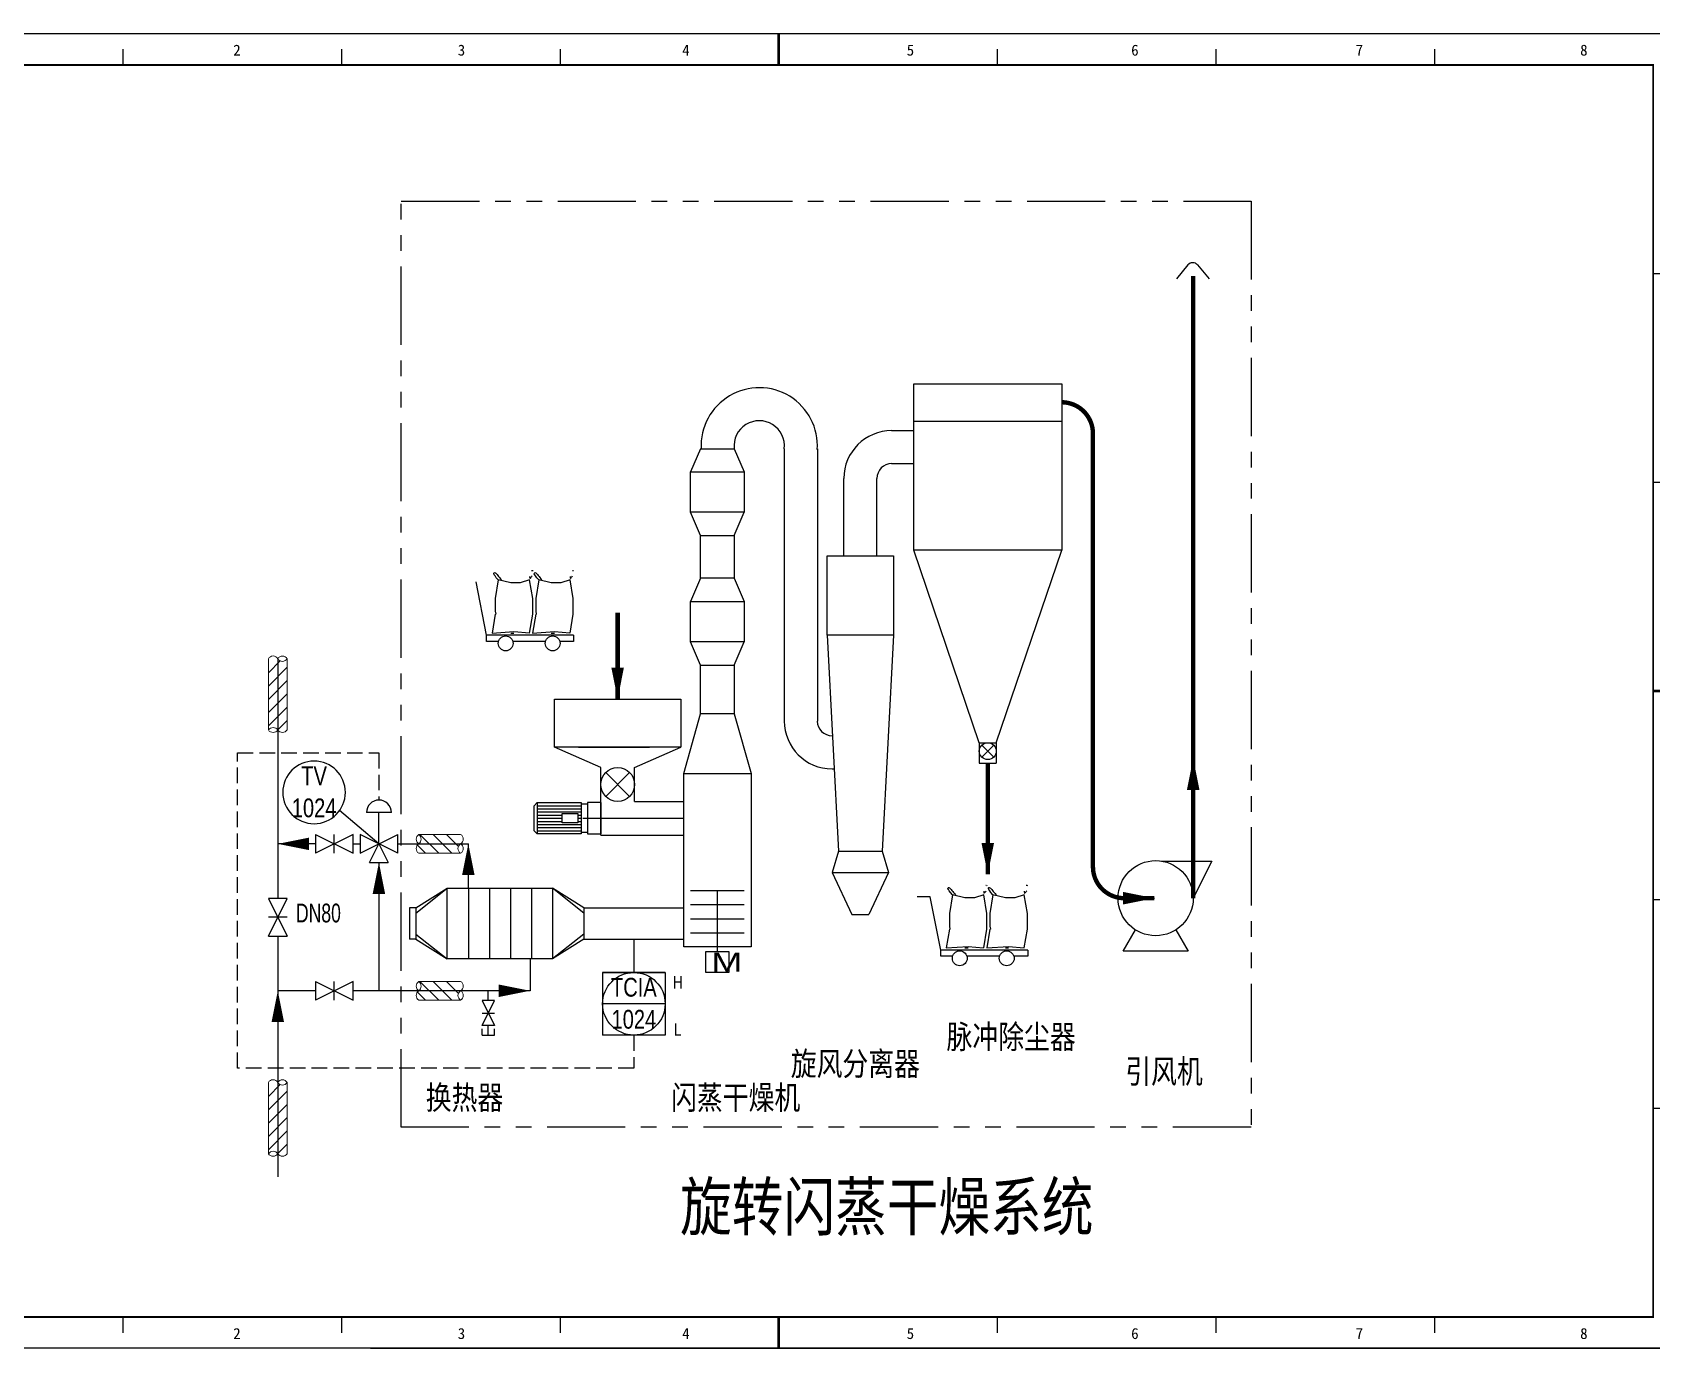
# Model space of a CAD drawing. Header units: millimetres. Extents: x 9671 to 25689, y -17516 to -2951.
# Drawn here: x 22675.4 to 22934.2, y -5527.3 to -5316.9 of the extents above; entities that cross this region are included whole.
import ezdxf
from ezdxf.enums import TextEntityAlignment as Align

# ---------------------------------------------------------------- set-up
doc = ezdxf.new("R2010")
doc.units = ezdxf.units.MM
doc.linetypes.add('DASH', pattern=[0.35, 0.25, -0.1])
doc.linetypes.add('PHANTOM', pattern=[2.5, 1.25, -0.25, 0.25, -0.25, 0.25, -0.25])
for name, color, linetype in [('arrow', 7, 'Continuous'), ('sb', 2, 'Continuous'), ('仪表', 4, 'Continuous'), ('图层1', 1, 'Continuous'), ('设备层', 7, 'Continuous')]:
    doc.layers.add(name, color=color, linetype=linetype)
doc.layers.add('其他管件保温说明等', color=7, linetype='Continuous', lineweight=15)
doc.layers.add('设备', color=4, linetype='Continuous', lineweight=30)
doc.styles.add('HZDX-3', font='txt.shx', dxfattribs={"width": 0.8, "height": 3, "bigfont": 'hzdx.shx'})
doc.styles.add('QSDI', font='SimSun.ttf', dxfattribs={"width": 0.8})
doc.styles.add('首页图', font='vcadtxt1.shx', dxfattribs={"width": 0.8, "bigfont": 'vcadhz.shx'})
doc.styles.add('齐阳字体', font='vcadtxt1.shx', dxfattribs={"width": 0.8, "bigfont": 'vcadhz.shx'})
doc.styles.add('齐阳标准字体2014', font='vcadtxt1.shx', dxfattribs={"width": 0.7, "bigfont": 'vcadhz.shx'})

# ---------------------------------------------------------------- blocks, each defined once
blk = doc.blocks.new('A$C1FBC6D7A')
at = {"layer": '图层1', "color": 3}
for p, q in [((5, 6.5), (1, 6.5)), ((3, 1.5), (3, 6.5)), ((0, 0), (6, 3)), ((6, 0), (0, 3)), ((0, 3), (0, 0)), ((6, 0), (6, 3))]:
    blk.add_line(p, q, dxfattribs=at)
blk.add_arc((3, 6.5), 2, 0, 180, dxfattribs=at)
blk = doc.blocks.new('A$C4FC10706')
at = {"layer": '图层1', "color": 3}
for p, q in [((0, 3), (6, 0)), ((6, 3), (0, 0)), ((0, 3), (0, 0)), ((3, 0), (3, 3)), ((6, 0), (6, 3))]:
    blk.add_line(p, q, dxfattribs=at)
blk = doc.blocks.new('fds')
at = {"color": 2}
for p, q in [((6129.8, 309.63), (6127.97, 307.4)), ((6131.34, 309.63), (6133.18, 307.4)), ((6130.65, 208.48), (6130.65, 307.85)), ((6086, 284.69), (6109.63, 284.69)), ((6082.46, 283.18), (6086, 283.18)), ((6114.63, 282.7), (6114.63, 213.48)), ((6051.92, 280.27), (6050.31, 276.57)), ((6051.92, 280.27), (6057.3, 280.27)), ((6057.3, 280.27), (6058.91, 276.57)), ((6065.3, 280.27), (6065.3, 236.78)), ((6070.59, 280.27), (6070.59, 236.78)), ((6082.46, 277.89), (6086, 277.89)), ((6074.82, 263.18), (6074.82, 275.53)), ((6080.1, 263.18), (6080.1, 275.53)), ((6051.92, 266.41), (6050.31, 270.12)), ((6057.3, 266.41), (6058.91, 270.12)), ((6096.47, 233.32), (6086, 264.05)), ((6099.17, 233.32), (6109.63, 264.05)), ((6051.92, 259.58), (6050.31, 255.88)), ((6057.3, 259.58), (6058.91, 255.88)), ((6051.92, 245.72), (6050.31, 249.43)), ((6057.3, 245.72), (6058.91, 249.43)), ((6072.15, 250.49), (6073.97, 215.97)), ((6082.76, 250.49), (6080.94, 215.97)), ((6049.24, 228.38), (6051.92, 237.94)), ((6057.3, 237.94), (6059.99, 228.38)), ((6072.94, 234.42), (6073, 234.42)), ((6096.47, 233.32), (6099.17, 233.32)), ((6096.47, 233.32), (6096.47, 230.07)), ((6096.86, 231.01), (6098.77, 232.92)), ((6096.86, 232.92), (6098.77, 231.01)), ((6099.17, 233.32), (6099.17, 230.07)), ((6035.98, 229.35), (6028.6, 232.63)), ((6032.44, 232.63), (6043.75, 232.63)), ((6041.38, 229.35), (6048.75, 232.63)), ((6035.98, 218.55), (6035.98, 229.35)), ((6036.77, 224.74), (6040.58, 228.56)), ((6036.77, 228.56), (6040.58, 224.74)), ((6041.38, 223.95), (6041.38, 229.35)), ((6072.94, 229.14), (6073.28, 229.14)), ((6096.47, 230.07), (6099.17, 230.07)), ((6041.38, 223.95), (6049.24, 223.95)), ((6033.09, 221.25), (6049.24, 221.25)), ((6035.98, 218.55), (6049.24, 218.55)), ((6073.97, 215.97), (6072.97, 212.61)), ((6073.97, 215.97), (6080.94, 215.97)), ((6080.94, 215.97), (6081.94, 212.61)), ((6072.97, 212.61), (6081.94, 212.61)), ((6072.97, 212.61), (6076.11, 205.87)), ((6081.94, 212.61), (6078.81, 205.87)), ((6006.41, 206.95), (6011.45, 210.08)), ((6006.41, 206.11), (6011.45, 210.08)), ((6014.81, 210.08), (6014.81, 198.79)), ((6018.17, 210.08), (6018.17, 198.79)), ((6021.53, 210.08), (6021.53, 198.79)), ((6024.89, 210.08), (6024.89, 198.79)), ((6028.25, 210.08), (6028.25, 198.79)), ((6028.25, 210.08), (6028.25, 198.79)), ((6033.29, 206.95), (6028.25, 210.08)), ((6033.29, 206.11), (6028.25, 210.08)), ((6050.31, 209.7), (6058.91, 209.7)), ((6054.61, 199.95), (6054.61, 209.7)), ((6050.31, 207.45), (6058.91, 207.45)), ((6119.63, 208.48), (6124.45, 208.48)), ((6006.41, 206.95), (6005.42, 206.95)), ((6005.42, 206.95), (6005.42, 201.91)), ((6006.41, 206.95), (6006.41, 201.91)), ((6033.29, 206.95), (6033.29, 201.91)), ((6033.29, 206.95), (6049.24, 206.95)), ((6050.31, 205.2), (6058.91, 205.2)), ((6076.11, 205.87), (6078.81, 205.87)), ((6006.41, 201.91), (6005.42, 201.91)), ((6006.41, 202.75), (6011.45, 198.79)), ((6006.41, 201.91), (6011.45, 198.79)), ((6033.29, 202.75), (6028.25, 198.79)), ((6033.29, 201.91), (6028.25, 198.79)), ((6033.29, 201.91), (6049.24, 201.91)), ((6050.31, 202.95), (6058.91, 202.95))]:
    blk.add_line(p, q, dxfattribs=at)
at = {"color": 2, "const_width": 0.7}
blk.add_lwpolyline([(6130.65, 208.48), (6130.65, 307.85)], dxfattribs=at)
at = {"color": 2}
for points in [[(6086, 290.62), (6109.63, 290.62), (6109.63, 264.05), (6086, 264.05)], [(6050.31, 276.57), (6058.91, 276.57), (6058.91, 270.12), (6050.31, 270.12)], [(6051.92, 266.41), (6057.3, 266.41), (6057.3, 259.58), (6051.92, 259.58)], [(6072.15, 263.18), (6082.76, 263.18), (6082.76, 250.49), (6072.15, 250.49)], [(6050.31, 255.88), (6058.91, 255.88), (6058.91, 249.43), (6050.31, 249.43)], [(6051.92, 245.72), (6057.3, 245.72), (6057.3, 237.94), (6051.92, 237.94)], [(6028.6, 240.27), (6048.75, 240.27), (6048.75, 232.63), (6028.6, 232.63)], [(6049.24, 228.38), (6059.99, 228.38), (6059.99, 200.7), (6049.24, 200.7)], [(6011.45, 210.08), (6028.25, 210.08), (6028.25, 198.79), (6011.45, 198.79)], [(6052.79, 199.95), (6056.44, 199.95), (6056.44, 196.6), (6052.79, 196.6)]]:
    blk.add_lwpolyline(points, close=True, dxfattribs=at)
at = {"color": 2, "const_width": 0.7}
blk.add_lwpolyline([(6109.63, 287.7, -0.414214), (6114.63, 282.7), (6114.63, 213.48, 0.414214), (6119.63, 208.48), (6124.45, 208.48)], format="xyb", dxfattribs=at)
at = {"color": 2}
for centre, radius in [((6097.82, 231.97), 1.35), ((6038.68, 226.65), 2.7)]:
    blk.add_circle(centre, radius, dxfattribs=at)
for centre, radius, start, end in [((6130.57, 308.99), 1, 39.562, 140.438), ((6061.3, 280.72), 9.3, 356.3308, 182.7617), ((6061.3, 280.72), 4.03, 353.6067, 186.3933), ((6082.46, 275.53), 7.64, 90, 180), ((6082.46, 275.53), 2.36, 90, 180), ((6072.94, 236.78), 7.64, 180, 270), ((6072.94, 236.78), 2.36, 180, 270), ((6119.63, 213.48), 5, 180, 270)]:
    blk.add_arc(centre, radius, start, end, dxfattribs=at)
at = {"layer": 'arrow', "color": 2}
for points in [[(6130.65, 230.78, 0, 2, 0), (6130.65, 225.78, 2, 2, 0)], [(6124.45, 208.48, 0, 2, 0), (6119.45, 208.48, 2, 2, 0)]]:
    blk.add_lwpolyline(points, format="xyseb", dxfattribs=at)
at = {"layer": '图层1', "color": 2}
blk.add_lwpolyline([(6127.88, 203.43), (6129.85, 200.03), (6119.45, 200.03), (6121.42, 203.43)], dxfattribs=at)
blk.add_circle((6124.65, 208.48), 6, dxfattribs=at)
at = {"layer": '设备层', "color": 2}
for p, q in [((6025.83, 223.75), (6025.83, 218.75)), ((6025.83, 223.25), (6032.83, 223.25)), ((6025.83, 222.75), (6032.83, 222.75)), ((6033.83, 223.5), (6032.83, 223.5)), ((6033.83, 223.75), (6033.83, 218.75)), ((6033.83, 223.5), (6033.83, 219)), ((6035.98, 223.75), (6035.98, 218.75)), ((6035.98, 223.5), (6035.98, 219)), ((6025.83, 222.25), (6032.83, 222.25)), ((6025.83, 221.75), (6029.83, 221.75)), ((6025.83, 221.25), (6029.83, 221.25)), ((6025.83, 220.75), (6029.83, 220.75)), ((6025.83, 220.25), (6032.83, 220.25)), ((6032.33, 221.75), (6032.83, 221.75)), ((6032.33, 221.25), (6032.83, 221.25)), ((6032.33, 220.75), (6032.83, 220.75)), ((6025.83, 219.75), (6032.83, 219.75)), ((6025.83, 219.75), (6032.83, 219.75)), ((6025.83, 219.25), (6032.83, 219.25)), ((6033.83, 219), (6032.83, 219))]:
    blk.add_line(p, q, dxfattribs=at)
for points in [[(6025.83, 223.75), (6032.83, 223.75), (6032.83, 218.75), (6025.83, 218.75), (6025.33, 219.25), (6025.33, 223.25)], [(6029.83, 222), (6032.33, 222), (6032.33, 220.5), (6029.83, 220.5)]]:
    blk.add_lwpolyline(points, close=True, dxfattribs=at)
for points in [[(6035.98, 223.75), (6033.83, 223.75)], [(6033.83, 218.75), (6035.98, 218.75)]]:
    blk.add_lwpolyline(points, dxfattribs=at)
at = {"layer": '图层1', "color": 2, "style": '首页图', "width": 1.5}
blk.add_text('M', height=3, dxfattribs=at).set_placement((6053.61, 198.27), align=Align.MIDDLE_LEFT)
blk = doc.blocks.new('A$C252E7A42')
at = {"layer": 'sb'}
for p, q in [((0, 497), (4, 498)), ((3, 275), (28, 425)), ((8, 498), (12, 498)), ((12, 451), (8, 457)), ((16, 446), (12, 451)), ((19, 442), (16, 446)), ((22, 439), (19, 442)), ((24, 438), (22, 439)), ((26, 438), (24, 438)), ((27, 440), (26, 438)), ((28, 447), (27, 444)), ((27, 444), (27, 442)), ((27, 442), (27, 440)), ((28, 453), (28, 450)), ((28, 450), (28, 447)), ((28, 425), (103, 400)), ((103, 400), (178, 400)), ((178, 400), (278, 425)), ((261, 434), (253, 425)), ((269, 443), (261, 434)), ((276, 452), (269, 443)), ((282, 460), (276, 452)), ((278, 425), (294, 442)), ((278, 425), (303, 275)), ((288, 467), (282, 460)), ((293, 473), (288, 467)), ((298, 478), (293, 473)), ((294, 442), (304, 456)), ((303, 481), (298, 478)), ((307, 483), (303, 481)), ((304, 456), (311, 466)), ((311, 482), (307, 483)), ((313, 479), (311, 482)), ((311, 466), (314, 474)), ((314, 474), (313, 479)), ((3, 150), (3, 275)), ((303, 275), (303, 175)), ((28, 0), (3, 150)), ((303, 175), (299, 151)), ((303, 150), (328, 0)), ((153, 13), (29, 1)), ((328, 0), (153, 13)), ((178, 0), (153, 0))]:
    blk.add_line(p, q, dxfattribs=at)
blk = doc.blocks.new('A$C34422C1B')
at = {"color": 3}
for p, q in [((1, 6.93), (1, 8.5)), ((0, 6.93), (2, 2.93)), ((2, 6.93), (0, 6.93)), ((0, 2.93), (2, 6.93)), ((0, 4.93), (2, 4.93)), ((2, 2.93), (0, 2.93)), ((1, 1.43), (1, 2.93)), ((0, 1.43), (0, 2.43)), ((0, 1.43), (2, 1.43)), ((2, 1.43), (2, 2.43))]:
    blk.add_line(p, q, dxfattribs=at)
blk = doc.blocks.new('A$C2D35393D')
at = {"layer": '仪表', "ltscale": 300}
for p, q in [((0, 10.42), (0, 0.42)), ((10, 10.42), (0, 10.42)), ((10, 10.42), (10, 0.42)), ((10, 0.42), (0, 0.42))]:
    blk.add_line(p, q, dxfattribs=at)
at = {"layer": '仪表'}
for p, q in [((0, 10.42), (10, 10.42)), ((10, 5.42), (0, 5.42))]:
    blk.add_line(p, q, dxfattribs=at)
blk.add_circle((5, 5.42), 5, dxfattribs=at)
at = {"layer": '仪表', "style": 'HZDX-3', "width": 0.8}
for tag, height, p in [('PG', 3, (5, 8.06)), ('高报', 2, (12.01, 8.85)), ('位号', 3, (5, 2.95)), ('低报', 2, (12.01, 1.32))]:
    blk.add_attdef(tag, text='', height=height, dxfattribs=at).set_placement(p, align=Align.MIDDLE)
blk = doc.blocks.new('dasfhjl')
at = {"layer": '其他管件保温说明等', "linetype": 'Continuous'}
for p, q in [((28399.22, 26362.32), (28410.6, 26362.32)), ((28402.86, 26359.32), (28399.86, 26362.32)), ((28404.98, 26359.32), (28401.98, 26362.32)), ((28407.1, 26359.32), (28404.1, 26362.32)), ((28409.22, 26359.32), (28406.22, 26362.32)), ((28410.25, 26360.41), (28408.34, 26362.32)), ((28399.22, 26359.32), (28410.6, 26359.32)), ((28400.73, 26359.32), (28399.23, 26360.83))]:
    blk.add_line(p, q, dxfattribs=at)
for centre, radius, start, end in [((28399.73, 26361.57), 0.911, 124.5969, 235.4031), ((28398.68, 26361.57), 0.922, 305.6048, 54.3952), ((28410.17, 26361.57), 0.865, 299.8899, 60.1101), ((28399.72, 26360.07), 0.903, 123.8881, 236.1119), ((28411.05, 26360.07), 0.878, 121.2791, 238.7209), ((28410.15, 26360.07), 0.874, 300.8904, 59.1096)]:
    blk.add_arc(centre, radius, start, end, dxfattribs=at)
blk = doc.blocks.new('A$C6BF1142D')
at = {"layer": '其他管件保温说明等', "color": 3, "linetype": 'Continuous'}
for p, q in [((0.01, 0.4), (0, 7.09)), ((1.91, 6.74), (0, 4.83)), ((3, 5.71), (0, 2.71)), ((3, 0.4), (3, 7.09)), ((3, 3.59), (0, 0.59)), ((3, 1.47), (1.72, 0.18))]:
    blk.add_line(p, q, dxfattribs=at)
for centre, radius, start, end in [((0.75, 6.66), 0.865, 29.9199, 150.1402), ((2.25, 6.64), 0.874, 30.9204, 149.1396), ((2.25, 7.55), 0.878, 211.3092, 328.7509), ((0.76, -0.14), 0.922, 35.6348, 144.4252), ((0.76, 0.92), 0.911, 214.6269, 325.4331), ((2.26, 0.9), 0.903, 213.9181, 326.1419)]:
    blk.add_arc(centre, radius, start, end, dxfattribs=at)
blk = doc.blocks.new('A$C39037D1E')
at = {"layer": '仪表'}
blk.add_circle((5, 5), 5, dxfattribs=at)
at = {"layer": '仪表', "style": 'HZDX-3', "width": 0.8}
for tag, p in [('PG', (5, 7.65)), ('位号', (5, 2.53))]:
    blk.add_attdef(tag, text='', height=3, dxfattribs=at).set_placement(p, align=Align.MIDDLE)
blk = doc.blocks.new('2#图框，横')
for p, q in [((7777.69, 0), (7777.69, 420)), ((7777.69, 420), (8371.69, 420)), ((8371.69, 420), (8371.69, 0)), ((7872.57, 415), (7872.57, 410)), ((7942.44, 415), (7942.44, 410)), ((8012.32, 415), (8012.32, 410)), ((8152.07, 415), (8152.07, 410)), ((8221.94, 415), (8221.94, 410)), ((8291.82, 415), (8291.82, 410)), ((8361.69, 343.33), (8366.69, 343.33)), ((8371.69, 0), (8371.69, 297)), ((7797.69, 276.67), (7802.69, 276.67)), ((8361.69, 276.67), (8366.69, 276.67)), ((7797.69, 143.33), (7802.69, 143.33)), ((8361.69, 143.33), (8366.69, 143.33)), ((7797.69, 76.67), (7802.69, 76.67)), ((8361.69, 76.67), (8366.69, 76.67)), ((7872.57, 10), (7872.57, 5)), ((7942.44, 10), (7942.44, 5)), ((8012.32, 10), (8012.32, 5)), ((8152.07, 10), (8152.07, 5)), ((8221.94, 10), (8221.94, 5)), ((8291.82, 10), (8291.82, 5)), ((8371.69, 0), (7777.69, 0)), ((7951.69, 0), (8371.69, 0))]:
    blk.add_line(p, q)
for points, const_width in [([(8082.19, 410), (8082.19, 420)], 0.8), ([(8082.19, 410), (8082.19, 420)], 0.5), ([(7802.69, 210), (7792.69, 210)], 0.8), ([(7792.69, 210), (7802.69, 210)], 0.5), ([(8361.69, 210), (8371.69, 210)], 0.8), ([(8361.69, 210), (8371.69, 210)], 0.5), ([(8082.19, 10), (8082.19, 0)], 0.8), ([(8082.19, 10), (8082.19, 0)], 0.5)]:
    blk.add_lwpolyline(points, dxfattribs=dict(const_width=const_width))
blk.add_lwpolyline([(7802.69, 10, 1, 1, 0), (7802.69, 410, 0.6, 0.6, 0), (8361.69, 410, 0.6, 0.6, 0), (8361.69, 10, 0.6, 0.6, 0)], format="xyseb", close=True)
for p in [(7797.69, 276.67), (7797.69, 210), (7797.69, 143.33), (7797.69, 76.67)]:
    blk.add_point(p)
at = {"style": 'QSDI'}
for s, p in [('1', (7836.11, 412.98)), ('2', (7907.86, 412.98)), ('3', (7979.61, 412.98)), ('4', (8051.36, 412.98)), ('5', (8123.11, 412.98)), ('6', (8194.86, 412.98)), ('7', (8266.61, 412.98)), ('8', (8338.36, 412.98)), ('A', (8365.11, 375.02)), ('B', (7796.11, 308.32)), ('B', (8365.11, 308.32)), ('C', (7796.11, 241.62)), ('C', (8365.11, 241.62)), ('D', (7796.11, 174.92)), ('D', (8365.11, 174.92)), ('E', (7796.11, 108.22)), ('E', (8365.11, 108.22)), ('F', (7796.11, 41.52)), ('F', (8365.11, 41.52)), ('1', (7836.11, 2.98)), ('2', (7907.86, 2.98)), ('3', (7979.61, 2.98)), ('4', (8051.36, 2.98)), ('5', (8123.11, 2.98)), ('6', (8194.86, 2.98)), ('7', (8266.61, 2.98)), ('8', (8338.36, 2.98))]:
    blk.add_text(s, height=3.5, dxfattribs=at).set_placement(p)

msp = doc.modelspace()

# ---------------------------------------------------------------- linework, layer by layer
for p, q in [((22747.99, -5413.2), (22746.34, -5404.71)), ((22747.99, -5414.2), (22747.99, -5413.2)), ((22761.89, -5413.2), (22747.99, -5413.2)), ((22761.89, -5413.2), (22761.89, -5414.2)), ((22749.9, -5414.2), (22747.99, -5414.2)), ((22757.4, -5414.2), (22752.19, -5414.2)), ((22761.89, -5414.2), (22759.69, -5414.2)), ((22714.63, -5416.96), (22714.63, -5455.27)), ((22720.65, -5446.54), (22714.63, -5446.54)), ((22745.08, -5453.62), (22745.08, -5446.54)), ((22730.79, -5449.54), (22730.79, -5470.01)), ((22818.91, -5455), (22816.81, -5455)), ((22820.57, -5463.5), (22818.91, -5455)), ((22714.63, -5461.27), (22714.63, -5499.71)), ((22771.53, -5461.78), (22771.53, -5467.09)), ((22754.94, -5464.91), (22754.94, -5470.01)), ((22820.57, -5464.5), (22820.57, -5463.5)), ((22834.47, -5463.5), (22820.57, -5463.5)), ((22822.47, -5464.5), (22820.57, -5464.5)), ((22829.98, -5464.5), (22824.76, -5464.5)), ((22834.47, -5464.5), (22832.27, -5464.5)), ((22834.47, -5463.5), (22834.47, -5464.5)), ((22720.65, -5470.01), (22714.63, -5470.01)), ((22754.94, -5470.01), (22726.65, -5470.01))]:
    msp.add_line(p, q)
at = {"color": 4, "linetype": 'DASH', "ltscale": 10}
for p, q in [((22708.19, -5482.36), (22708.19, -5431.99)), ((22708.19, -5431.99), (22730.79, -5431.99)), ((22730.79, -5431.99), (22730.79, -5439.54)), ((22771.53, -5477.09), (22771.53, -5482.36)), ((22771.53, -5482.36), (22708.19, -5482.36))]:
    msp.add_line(p, q, dxfattribs=at)
at = {"color": 1}
for p, q in [((22730.79, -5446.54), (22724.5, -5441.22)), ((22726.65, -5446.54), (22727.79, -5446.54)), ((22733.79, -5446.54), (22745.08, -5446.54))]:
    msp.add_line(p, q, dxfattribs=at)
at = {"color": 1, "linetype": 'PHANTOM', "ltscale": 10}
msp.add_lwpolyline([(22734.36, -5343.9), (22870.16, -5343.9), (22870.16, -5491.82), (22734.36, -5491.82)], close=True, dxfattribs=at)
at = {"color": 4, "linetype": 'DASH', "ltscale": 10, "const_width": 0.7}
msp.add_lwpolyline([(22768.94, -5423.42), (22768.94, -5409.59)], dxfattribs=at)
at = {"const_width": 0.7}
msp.add_lwpolyline([(22828.09, -5433.62), (22828.09, -5451.43)], dxfattribs=at)
for centre in [(22751.04, -5414.52), (22758.55, -5414.52), (22823.62, -5464.82), (22831.12, -5464.82)]:
    msp.add_circle(centre, 1.19)
at = {"layer": 'arrow', "color": 7}
for points in [[(22768.94, -5423.42, 0, 2, 0), (22768.94, -5418.42, 2, 2, 0)], [(22714.63, -5446.54, 0, 2, 0), (22719.63, -5446.54, 2, 2, 0)], [(22745.08, -5446.54, 0, 2, 0), (22745.08, -5451.54, 2, 2, 0)], [(22828.09, -5451.43, 0, 2, 0), (22828.09, -5446.43, 2, 2, 0)], [(22730.79, -5449.54, 0, 2, 0), (22730.79, -5454.54, 2, 2, 0)], [(22714.63, -5470.01, 0, 2, 0), (22714.63, -5475.01, 2, 2, 0)], [(22754.94, -5470.01, 0, 2, 0), (22749.94, -5470.01, 2, 2, 0)]]:
    msp.add_lwpolyline(points, format="xyseb", dxfattribs=at)
at = {"layer": 'sb', "color": 2}
for p, q in [((22855.83, -5449.28), (22863.92, -5449.28)), ((22863.92, -5449.28), (22860.92, -5455.21))]:
    msp.add_line(p, q, dxfattribs=at)
at = {"layer": '图层1', "color": 3}
for p, q in [((22729.29, -5449.54), (22730.79, -5446.54)), ((22730.79, -5446.54), (22732.29, -5449.54)), ((22729.29, -5449.54), (22732.29, -5449.54))]:
    msp.add_line(p, q, dxfattribs=at)

# ---------------------------------------------------------------- block references
at = {"color": 2, "xscale": 0.4999999999999969, "yscale": 0.4999999999999969, "zscale": 0.4999999999999969}
msp.add_blockref('2#图框，横', (18753.58, -5527.12), dxfattribs=at)
for name, p in [('fds', (16730.27, -5663.7)), ('A$C1FBC6D7A', (22727.79, -5448.04)), ('A$C4FC10706', (22720.65, -5448.04)), ('A$C4FC10706', (22720.65, -5471.51)), ('A$C34422C1B', (22747.27, -5478.51))]:
    msp.add_blockref(name, p)
at = {"xscale": -0.02000000000043656, "yscale": 0.02000000000043656, "zscale": 0.02}
for p in [(22755.43, -5412.87), (22761.9, -5412.87), (22828.01, -5463.17), (22834.48, -5463.17)]:
    msp.add_blockref('A$C252E7A42', p, dxfattribs=at)
for name, p, rotation in [('A$C6BF1142D', (22736.75, -5445.04), 270), ('A$C4FC10706', (22716.13, -5461.27), 90), ('A$C6BF1142D', (22736.75, -5468.51), 270)]:
    msp.add_blockref(name, p, dxfattribs=dict(rotation=rotation))
at = {"layer": '仪表'}
ref = msp.add_blockref('A$C39037D1E', (22725.43, -5443.32), dxfattribs=dict(at, xscale=-1))
ref.add_attrib('位号', '1024', dxfattribs={"height": 3, "style": '齐阳字体', "width": 0.8}).set_placement((22720.43, -5440.79), align=Align.MIDDLE)
ref.add_attrib('PG', 'TV', dxfattribs={"height": 3, "style": '齐阳字体', "width": 0.8}).set_placement((22720.43, -5435.67), align=Align.MIDDLE)
at = {"layer": '仪表', "color": 4}
ref = msp.add_blockref('A$C2D35393D', (22766.53, -5477.51), dxfattribs=at)
ref.add_attrib('低报', 'L', dxfattribs={"height": 2, "style": '齐阳字体', "width": 0.8}).set_placement((22778.55, -5476.19), align=Align.MIDDLE)
ref.add_attrib('高报', 'H', dxfattribs={"height": 2, "style": '齐阳字体', "width": 0.8}).set_placement((22778.55, -5468.65), align=Align.MIDDLE)
ref.add_attrib('位号', '1024', dxfattribs={"height": 3, "style": '齐阳字体', "width": 0.8}).set_placement((22771.53, -5474.56), align=Align.MIDDLE)
ref.add_attrib('PG', 'TCIA', dxfattribs={"color": 4, "height": 3, "style": '齐阳字体', "width": 0.8}).set_placement((22771.53, -5469.44), align=Align.MIDDLE)
at = {"layer": '图层1', "color": 2, "rotation": 90.03001410332985}
for p in [(49090.32, -33813.75), (49090.32, -33881.44)]:
    msp.add_blockref('dasfhjl', p, dxfattribs=at)

# ---------------------------------------------------------------- texts
at = {"style": 'QSDI', "width": 0.8}
for s, height, p in [('脉冲除尘器', 3.784, (22821.5, -5479.24)), ('旋风分离器', 3.784, (22796.61, -5483.55)), ('引风机', 3.784, (22850.06, -5484.78)), ('换热器', 3.784, (22738.27, -5488.95)), ('闪蒸干燥机', 3.784, (22777.48, -5488.95)), ('旋转闪蒸干燥系统', 7.569, (22778.91, -5508.28))]:
    msp.add_text(s, height=height, dxfattribs=at).set_placement(p)
at = {"layer": '设备', "color": 3, "lineweight": 0, "style": '齐阳标准字体2014', "width": 0.7}
msp.add_text('DN80', height=3, dxfattribs=at).set_placement((22717.53, -5457.59), align=Align.MIDDLE_LEFT)

doc.saveas('drawing.dxf')
